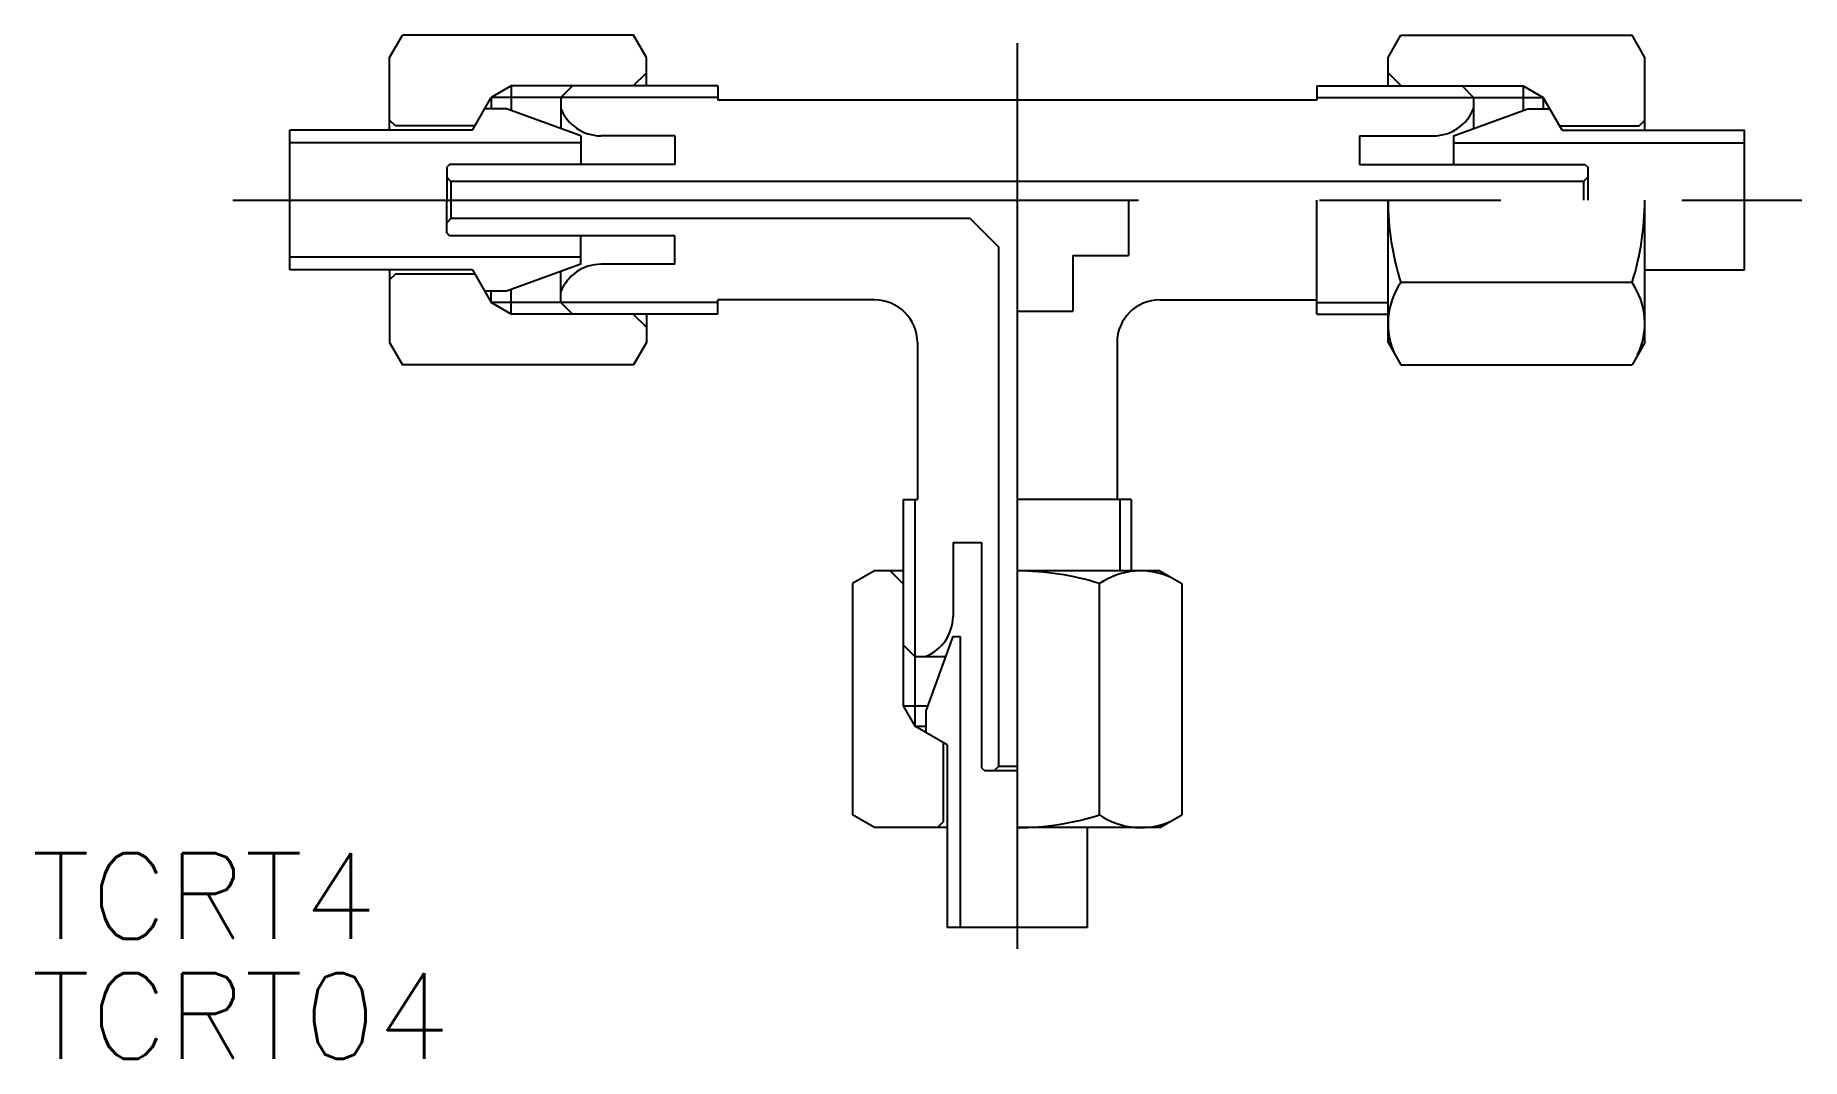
# Model space of a CAD drawing. Extents: x -34.4 to 27.5, y -30.1 to 5.8.
import ezdxf

# ---------------------------------------------------------------- set-up
doc = ezdxf.new("R2010")
doc.units = 0
doc.linetypes.add('CENTER', pattern=[50.8, 31.75, -6.35, 6.35, -6.35])
doc.layers.get('0').update_dxf_attribs({"linetype": 'CONTINUOUS'})
doc.layers.add('CENTER', color=1, linetype='CENTER')
doc.styles.get("Standard").update_dxf_attribs({"font": 'txt.shx', "height": 3, "bigfont": 'bigfont.shx'})

msp = doc.modelspace()

# ---------------------------------------------------------------- linework, layer by layer
at = {"color": 7, "linetype": 'CONTINUOUS'}
for p, q in [((-22, 5), (-21.553, 5.774)), ((-13.447, 5.774), (-21.553, 5.774)), ((-13, 5), (-13.447, 5.774)), ((13, 5), (13.447, 5.774)), ((13.447, 5.774), (21.553, 5.774)), ((22, 5), (21.553, 5.774)), ((-22, 2.45), (-22, 5)), ((-13, 4), (-13, 5)), ((13, 4), (13, 5)), ((22, 2.45), (22, 5)), ((-13.459, 4), (-13, 4.458)), ((13.459, 4), (13, 4.458)), ((-17.736, 4), (-17.736, 3.14)), ((-15.594, 4), (-16, 3.594)), ((-10.5, 4), (-15.594, 4)), ((-10.5, 4), (-10.5, 3.5)), ((10.5, 4), (15.594, 4)), ((10.5, 4), (10.5, 3.5)), ((15.594, 4), (16, 3.594)), ((17.736, 4), (17.736, 3.14)), ((-19.1, 2.45), (-18.44, 3.594)), ((-17.9, 3.2), (-18.667, 3.2)), ((-16, 3.594), (-18.44, 3.594)), ((-18.44, 3.594), (-18.44, 3.2)), ((-15.3, 2.254), (-17.9, 3.2)), ((-16, 3.594), (-16, 2.508)), ((10.5, 3.5), (-10.5, 3.5)), ((15.3, 2.254), (17.9, 3.2)), ((16, 3.594), (16, 2.508)), ((16, 3.594), (18.44, 3.594)), ((17.9, 3.2), (18.667, 3.2)), ((19.1, 2.45), (18.44, 3.594)), ((18.44, 3.594), (18.44, 3.2)), ((-21.8, 2.6), (-22, 2.8)), ((-19.013, 2.6), (-21.8, 2.6)), ((19.013, 2.6), (21.8, 2.6)), ((21.8, 2.6), (22, 2.8)), ((-19.1, 2.45), (-25.5, 2.45)), ((-25.5, -2.45), (-25.5, 2.45)), ((-15.3, 2), (-25.5, 2)), ((-15.3, 2.254), (-15.3, 1.25)), ((-12, 2.25), (-14.6, 2.25)), ((-12, 2.25), (-12, 1.25)), ((12, 2.25), (12, 1.25)), ((12, 2.25), (14.6, 2.25)), ((15.3, 2.254), (15.3, 1.25)), ((15.3, 2), (25.5, 2)), ((19.1, 2.45), (25.5, 2.45)), ((25.5, -2.45), (25.5, 2.45)), ((-19.9, 1.25), (-20, 1.15)), ((-12, 1.25), (-19.9, 1.25)), ((12, 1.25), (19.9, 1.25)), ((19.9, 1.25), (20, 1.15)), ((-20, 1.15), (-20, 0)), ((-19.85, 0.65), (-20, 0.8)), ((19.85, 0.65), (-19.85, 0.65)), ((-19.85, 0.65), (-19.85, -0.65)), ((19.85, 0.65), (20, 0.8)), ((19.85, 0.65), (19.85, 0)), ((20, 1.15), (20, 0)), ((-20, -1.15), (-20, 0)), ((3.9, 0), (3.9, -1.95)), ((10.5, -4), (10.5, 0)), ((13, -5), (13, 0)), ((22, -5), (22, 0)), ((-19.85, -0.65), (-20, -0.8)), ((-19.9, -1.25), (-20, -1.15)), ((-1.65, -0.65), (-19.85, -0.65)), ((-1.65, -0.65), (-0.65, -1.65)), ((-12, -1.25), (-19.9, -1.25)), ((-15.3, -2.254), (-15.3, -1.25)), ((-12, -2.25), (-12, -1.25)), ((-0.65, -19.85), (-0.65, -1.65)), ((-15.3, -2), (-25.5, -2)), ((-19.1, -2.45), (-25.5, -2.45)), ((-22, -2.45), (-22, -5)), ((-19.1, -2.45), (-18.44, -3.594)), ((-15.3, -2.254), (-17.9, -3.2)), ((-12, -2.25), (-14.6, -2.25)), ((1.95, -1.95), (1.95, -3.9)), ((1.95, -1.95), (3.9, -1.95)), ((22, -2.45), (25.5, -2.45)), ((-21.8, -2.6), (-22, -2.8)), ((-19.013, -2.6), (-21.8, -2.6)), ((-16, -3.594), (-16, -2.508)), ((21.553, -2.887), (13.447, -2.887)), ((-17.9, -3.2), (-18.667, -3.2)), ((-18.44, -3.594), (-18.44, -3.2)), ((-16, -3.594), (-18.44, -3.594)), ((-17.736, -4), (-17.736, -3.14)), ((-15.594, -4), (-16, -3.594)), ((-5, -3.5), (-10.5, -3.5)), ((-10.5, -4), (-10.5, -3.5)), ((5, -3.5), (10.5, -3.5)), ((-10.5, -4), (-15.594, -4)), ((-13.459, -4), (-13, -4.458)), ((-13, -4), (-13, -5)), ((0, -3.9), (1.95, -3.9)), ((10.5, -4), (13, -4)), ((-22, -5), (-21.553, -5.774)), ((-13, -5), (-13.447, -5.774)), ((-3.5, -5), (-3.5, -10.5)), ((3.5, -5), (3.5, -10.5)), ((13, -5), (13.447, -5.774)), ((22, -5), (21.553, -5.774)), ((-13.447, -5.774), (-21.553, -5.774)), ((13.447, -5.774), (21.553, -5.774)), ((-4, -10.5), (-4, -15.594)), ((-4, -10.5), (-3.5, -10.5)), ((4, -10.5), (0, -10.5)), ((4, -10.5), (4, -13)), ((-2.25, -12), (-2.25, -14.6)), ((-2.25, -12), (-1.25, -12)), ((-1.25, -12), (-1.25, -19.9)), ((-5, -13), (-5.774, -13.447)), ((-4, -13), (-5, -13)), ((-4, -13.459), (-4.458, -13)), ((5, -13), (0, -13)), ((5, -13), (5.774, -13.447)), ((-5.774, -13.447), (-5.774, -21.553)), ((2.887, -21.553), (2.887, -13.447)), ((5.774, -13.447), (5.774, -21.553)), ((-2.254, -15.3), (-3.2, -17.9)), ((-2.254, -15.3), (-2, -15.3)), ((-2, -15.3), (-2, -25.5)), ((-4, -15.594), (-3.594, -16)), ((-3.594, -16), (-3.594, -18.44)), ((-3.594, -16), (-2.508, -16)), ((-4, -17.736), (-3.14, -17.736)), ((-3.2, -17.9), (-3.2, -18.667)), ((-2.45, -19.1), (-3.594, -18.44)), ((-3.594, -18.44), (-3.2, -18.44)), ((-2.6, -19.013), (-2.6, -21.8)), ((-2.45, -19.1), (-2.45, -25.5)), ((-1.25, -19.9), (-1.15, -20)), ((-1.15, -20), (0, -20)), ((-0.65, -19.85), (-0.8, -20)), ((-0.65, -19.85), (0, -19.85)), ((-5, -22), (-5.774, -21.553)), ((5, -22), (5.774, -21.553)), ((-2.45, -22), (-5, -22)), ((-2.6, -21.8), (-2.8, -22)), ((5, -22), (0, -22)), ((2.45, -22), (2.45, -25.5)), ((2.45, -25.5), (-2.45, -25.5))]:
    msp.add_line(p, q, dxfattribs=at)
at = {"color": 3, "linetype": 'CONTINUOUS'}
for p, q in [((-17.736, 4), (-18.44, 3.594)), ((-15.594, 4), (-17.736, 4)), ((15.594, 4), (17.736, 4)), ((17.736, 4), (18.44, 3.594)), ((-10.5, 3.594), (-16, 3.594)), ((10.5, 3.594), (16, 3.594)), ((-17.736, -4), (-18.44, -3.594)), ((-10.5, -3.594), (-16, -3.594)), ((10.5, -3.594), (13, -3.594)), ((-15.594, -4), (-17.736, -4)), ((-3.594, -10.5), (-3.594, -16)), ((3.594, -10.5), (3.594, -13)), ((-4, -15.594), (-4, -17.736)), ((-4, -17.736), (-3.594, -18.44))]:
    msp.add_line(p, q, dxfattribs=at)
at = {"color": 7, "linetype": 'CONTINUOUS'}
for centre, radius, start, end in [((-14.584, 3.774), 1.524, 201.65577, 269.38373), ((14.584, 3.774), 1.524, 270.61627, 338.34423), ((22.553, 0), 9.553, 180, 197.58795), ((12.447, 0), 9.553, 342.41205, 0), ((-14.584, -3.774), 1.524, 90.61627, 158.34423), ((15.556, -4.33), 2.556, 145.61575, 205.61575), ((19.444, -4.33), 2.556, 334.38425, 34.38425), ((-5, -5), 1.5, 0, 90), ((5, -5), 1.5, 90, 180), ((0, -22.553), 9.553, 72.41205, 90), ((4.33, -15.556), 2.556, 64.38425, 124.38425), ((-3.774, -14.584), 1.524, 291.65577, 359.38373), ((0, -12.447), 9.553, 270, 287.58795), ((4.33, -19.444), 2.556, 235.61575, 295.61575)]:
    msp.add_arc(centre, radius, start, end, dxfattribs=at)
at = {"layer": 'CENTER', "color": 1, "linetype": 'CENTER'}
for p, q in [((0, 5.5), (0, -27.5)), ((-27.5, 0), (27.5, 0))]:
    msp.add_line(p, q, dxfattribs=at)

# ---------------------------------------------------------------- texts
at = {"color": 7, "linetype": 'CONTINUOUS'}
for s, p in [('TCRT4', (-34.55, -25.896)), ('TCRT04', (-34.55, -30.099))]:
    msp.add_text(s, height=3, dxfattribs=at).set_placement(p)

doc.saveas('drawing.dxf')
